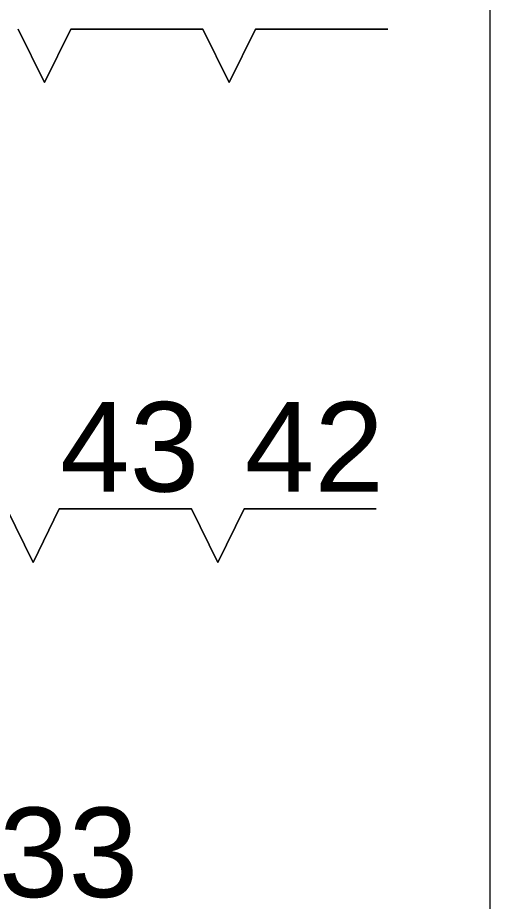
# Model space of a CAD drawing. Header units: millimetres. Extents: x 3 to 592, y 5 to 207.
# Drawn here: x 574.37 to 588.99, y 65.46 to 92.82 of the extents above; entities that cross this region are included whole.
import ezdxf

# ---------------------------------------------------------------- set-up
doc = ezdxf.new("R2010")
doc.units = ezdxf.units.MM

msp = doc.modelspace()

# ---------------------------------------------------------------- linework, layer by layer
at = {"color": 9, "lineweight": 0, "true_color": 0xc0c0c0}
msp.add_lwpolyline([(588.994237, 5.221111), (588.994237, 204.822778)], dxfattribs=at)
at = {"color": 7, "lineweight": 0}
for points in [[(575.200626, 90.805), (574.389237, 92.463056)], [(574.389237, 92.463056), (575.200626, 90.805)], [(576.012015, 92.463056), (575.200626, 90.805)], [(575.200626, 90.805), (576.012015, 92.463056)], [(576.012015, 92.463056), (580.104237, 92.463056)], [(580.104237, 92.463056), (576.012015, 92.463056)], [(580.915626, 90.805), (580.104237, 92.463056)], [(580.104237, 92.463056), (580.915626, 90.805)], [(581.727015, 92.463056), (580.915626, 90.805)], [(580.915626, 90.805), (581.727015, 92.463056)], [(581.727015, 92.463056), (585.819237, 92.463056)], [(585.819237, 92.463056), (581.727015, 92.463056)], [(574.847848, 75.953056), (574.036459, 77.611111)], [(574.036459, 77.611111), (574.847848, 75.953056)], [(575.659237, 77.611111), (574.847848, 75.953056)], [(574.847848, 75.953056), (575.659237, 77.611111)], [(575.659237, 77.611111), (579.751459, 77.611111)], [(579.751459, 77.611111), (575.659237, 77.611111)], [(580.562848, 75.953056), (579.751459, 77.611111)], [(579.751459, 77.611111), (580.562848, 75.953056)], [(581.374237, 77.611111), (580.562848, 75.953056)], [(580.562848, 75.953056), (581.374237, 77.611111)], [(581.374237, 77.611111), (585.466459, 77.611111)], [(585.466459, 77.611111), (581.374237, 77.611111)]]:
    msp.add_lwpolyline(points, dxfattribs=at)

# ---------------------------------------------------------------- texts
at = {"color": 7, "char_height": 2.772729, "attachment_point": 1}
for s, insert in [('{\\fArialUnicodeMS|b0|i0|c0;43}', (575.682629, 80.91826)), ('{\\fArialUnicodeMS|b0|i0|c0;42}', (581.396647, 80.91826)), ('{\\fArialUnicodeMS|b0|i0|c0;33}', (573.792891, 68.366158))]:
    msp.add_mtext(s, dxfattribs=dict(at, insert=insert))

doc.saveas('drawing.dxf')
